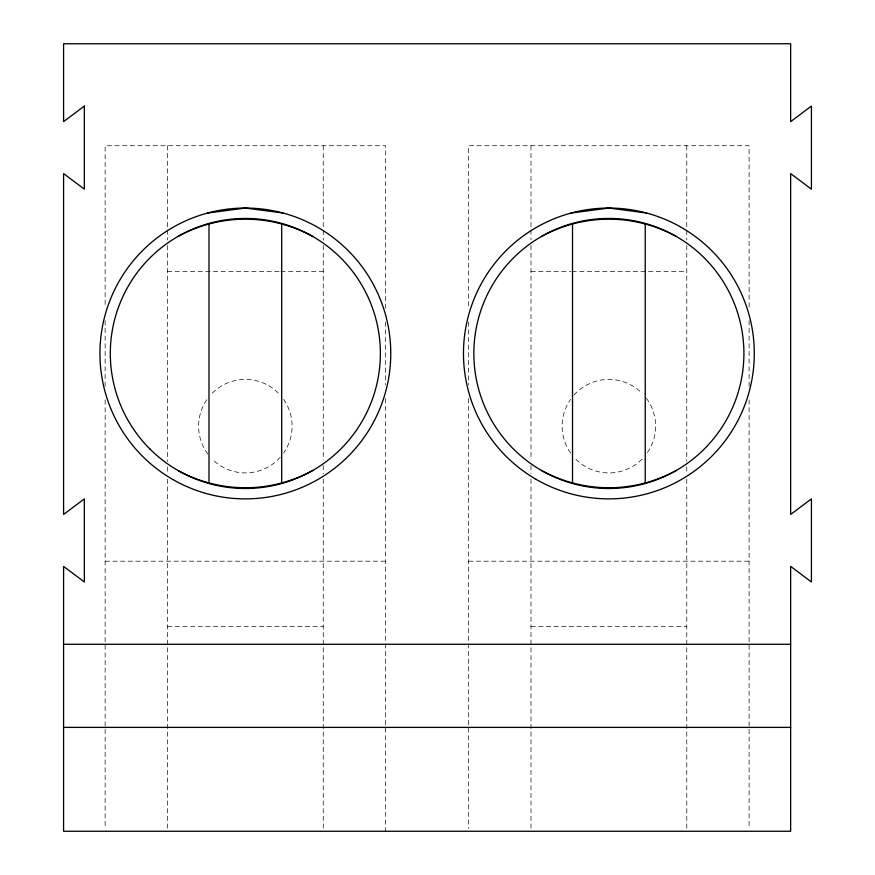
<?xml version="1.0" encoding="UTF-8"?>
<svg xmlns="http://www.w3.org/2000/svg" width="875" height="875" viewBox="0 0 875 875"><rect width="100%" height="100%" fill="white"/><g stroke="black" fill="none" stroke-linecap="round" stroke-linejoin="round"><path stroke-width="0.66" stroke-dasharray="4.38 3.28" d="M167.442 271.403L279.508 271.403M280.875 271.403L323.247 271.403M530.983 271.403L570.609 271.403M571.977 271.403L686.777 271.403M105.131 561.192L385.569 561.192M468.661 561.192L749.098 561.192M167.442 626.631L323.247 626.631M530.983 626.631L686.777 626.631M749.098 306.994L749.098 145.731L468.661 145.731L468.661 308.361M749.098 320.666L749.098 386.258M749.098 399.93L749.098 828.527M686.777 145.731L686.777 229.064M686.777 230.42L686.777 239.991M686.777 245.448L686.777 461.409M686.777 466.878L686.777 473.714M686.777 479.183L686.777 828.527M530.983 145.731L530.983 239.991M530.983 245.448L530.983 460.042M530.983 465.511L530.983 473.714M530.983 479.183L530.983 828.527M468.661 322.033L468.661 384.891M468.661 398.562L468.661 828.527M385.569 308.361L385.569 145.731L105.131 145.731L105.131 306.994M385.569 322.033L385.569 384.891M385.569 398.562L385.569 831.25M323.247 145.731L323.247 229.064M323.247 230.42L323.247 239.991M323.247 245.448L323.247 460.042M323.247 465.511L323.247 473.714M323.247 479.183L323.247 831.25M167.442 145.731L167.442 239.991M167.442 245.448L167.442 461.409M167.442 466.878L167.442 473.714M167.442 479.183L167.442 828.527M105.131 320.666L105.131 386.258M105.131 399.93L105.131 828.527M283.642 399.372A46.736 46.736 0 0 1 283.642 452.966M280.252 457.253A46.736 46.736 0 0 1 212.297 459.222M207.856 454.081A46.736 46.736 0 0 1 207.856 398.256M212.297 393.116A46.736 46.736 0 0 1 280.252 395.084M646.373 398.256A46.736 46.736 0 0 1 646.373 454.081M641.933 459.222A46.736 46.736 0 0 1 573.978 457.253M570.587 452.966A46.736 46.736 0 0 1 570.587 399.372M573.978 395.084A46.736 46.736 0 0 1 641.933 393.116"/><path stroke-width="1.31" d="M177.833 236.523C220.227 213.391 270.462 213.391 312.856 236.523M676.397 470.4C633.992 493.544 583.767 493.544 541.362 470.4A135.023 135.023 0 0 1 541.362 236.523C583.767 213.391 633.992 213.391 676.397 236.523M312.856 470.4C270.462 493.544 220.227 493.544 177.833 470.4M207.714 213.008L245.35 208.053L282.986 213.008M571.244 213.008L608.88 208.053L646.516 213.008M63.58 644.284L790.65 644.284M63.58 727.387L790.65 727.387M645.236 223.617L645.236 483.306M572.523 223.617L572.523 483.306M281.695 223.617L281.695 483.306M208.994 223.617L208.994 483.306M541.362 470.4A135.023 135.023 0 0 0 743.903 353.467A135.023 135.023 0 0 0 541.362 236.523M84.35 106.072L63.58 121.647L63.58 43.75L790.65 43.75L790.65 121.647L811.42 106.072L811.42 189.164L790.65 173.589L790.65 514.456L811.42 498.881L811.42 581.973L790.65 566.388L790.65 831.25L63.58 831.25L63.58 566.388L84.35 581.973L84.35 498.881L63.58 514.456L63.58 173.589L84.35 189.164L84.35 106.072M172.638 479.391A145.414 145.414 0 0 0 390.764 353.467A145.414 145.414 0 0 0 172.638 227.533A145.414 145.414 0 0 0 172.638 479.391M149.866 448.941A135.023 135.023 0 0 0 375.769 388.413A135.023 135.023 0 0 0 210.394 223.037A135.023 135.023 0 0 0 149.866 448.941M536.178 479.391A145.414 145.414 0 0 0 754.294 353.467A145.414 145.414 0 0 0 536.178 227.533A145.414 145.414 0 0 0 536.178 479.391"/></g></svg>
